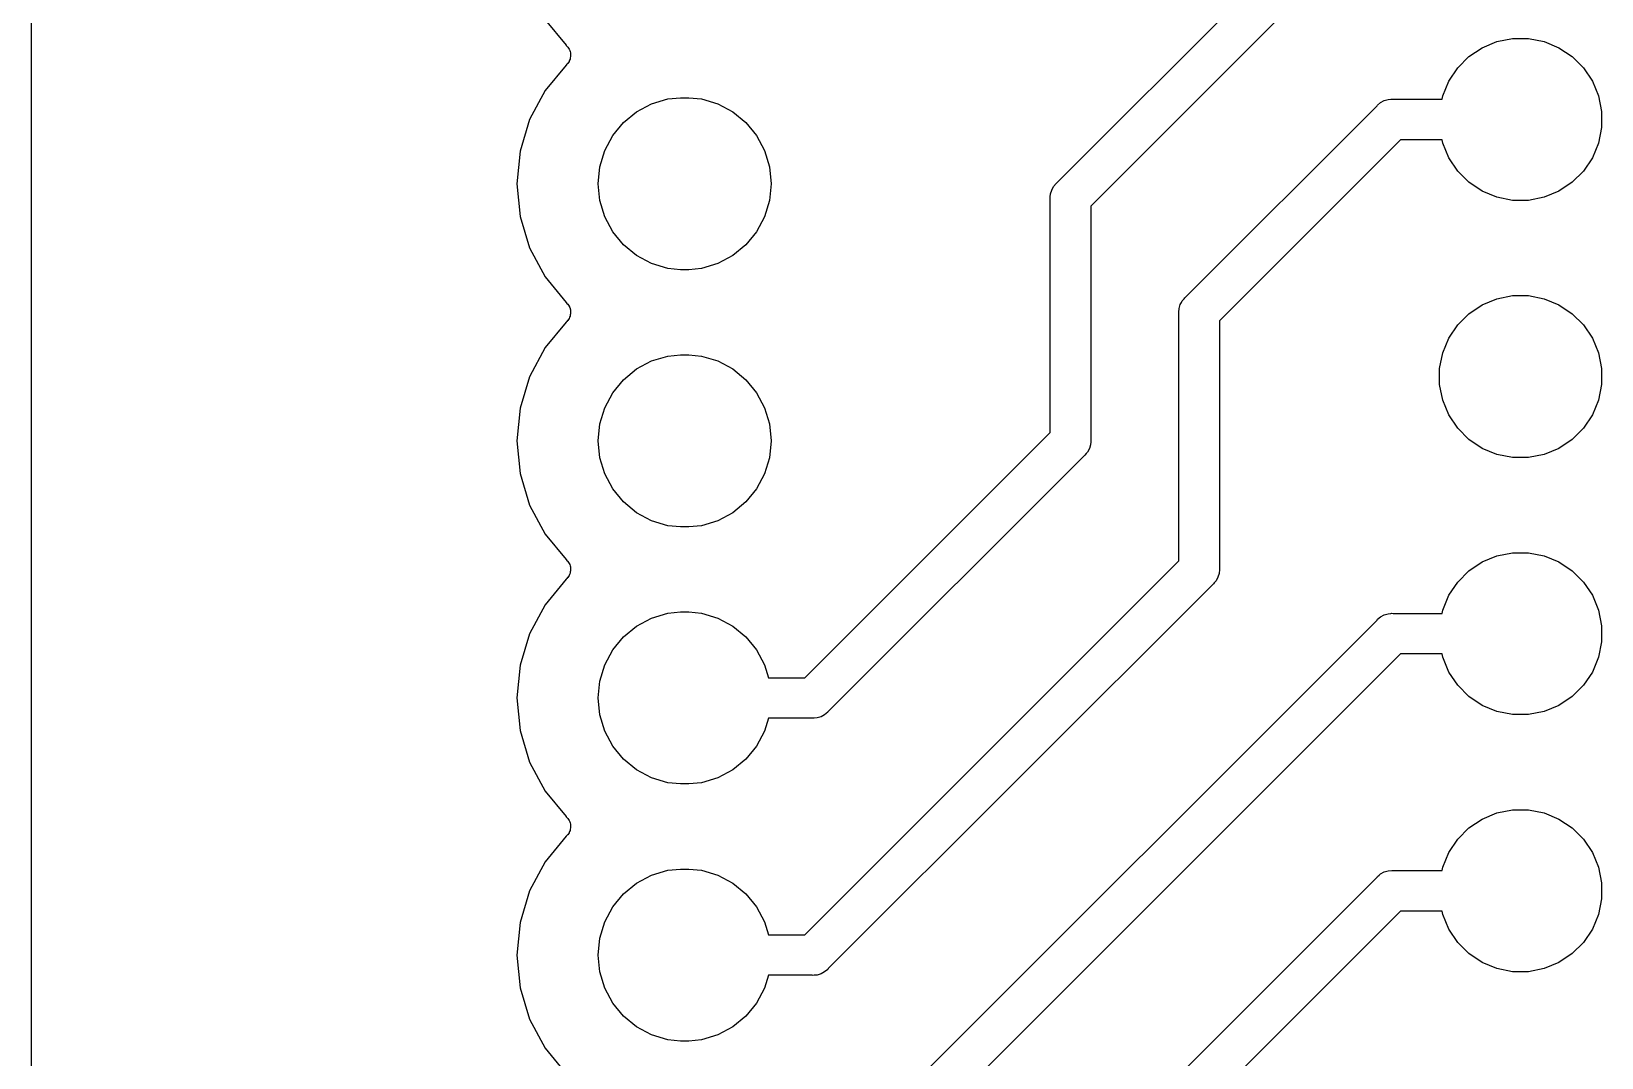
# Model space of a CAD drawing. Extents: x 122.5 to 192.5, y -149.3 to -74.2.
# Drawn here: x 122.45 to 137.96, y -114.68 to -104.54 of the extents above; entities that cross this region are included whole.
import ezdxf

# ---------------------------------------------------------------- set-up
doc = ezdxf.new("R2010")
doc.units = 0
doc.header["$MEASUREMENT"] = 0
doc.layers.add('BLACK', color=7, linetype='CONTINUOUS')

msp = doc.modelspace()

# ---------------------------------------------------------------- linework, layer by layer
at = {"layer": 'BLACK', "linetype": 'CONTINUOUS'}
for p, q in [((122.453, -149.2), (122.453, -74.32)), ((132.581, -106.035), (135.88, -102.736)), ((136.111, -103.07), (132.915, -106.266)), ((127.526, -104.426), (127.733, -104.677)), ((136.781, -104.701), (136.927, -104.641)), ((136.927, -104.641), (137.081, -104.61)), ((137.081, -104.61), (137.239, -104.61)), ((137.239, -104.61), (137.393, -104.641)), ((137.393, -104.641), (137.539, -104.701)), ((127.733, -104.677), (127.733, -104.677)), ((127.733, -104.677), (127.733, -104.677)), ((127.733, -104.677), (127.733, -104.677)), ((127.733, -104.677), (127.733, -104.678)), ((127.733, -104.678), (127.742, -104.687)), ((127.742, -104.687), (127.75, -104.695)), ((127.75, -104.695), (127.75, -104.695)), ((127.75, -104.695), (127.751, -104.696)), ((127.751, -104.696), (127.757, -104.706)), ((127.757, -104.706), (127.764, -104.716)), ((127.768, -104.824), (127.763, -104.835)), ((127.764, -104.716), (127.764, -104.716)), ((127.764, -104.716), (127.764, -104.717)), ((127.764, -104.717), (127.769, -104.728)), ((127.773, -104.813), (127.768, -104.824)), ((127.769, -104.728), (127.773, -104.739)), ((127.773, -104.739), (127.773, -104.739)), ((127.773, -104.739), (127.773, -104.74)), ((127.773, -104.74), (127.776, -104.751)), ((127.775, -104.8), (127.773, -104.812)), ((127.773, -104.812), (127.773, -104.813)), ((127.773, -104.813), (127.773, -104.813)), ((127.778, -104.789), (127.775, -104.8)), ((127.776, -104.751), (127.778, -104.763)), ((127.778, -104.763), (127.778, -104.763)), ((127.778, -104.763), (127.778, -104.764)), ((127.778, -104.764), (127.778, -104.776)), ((127.778, -104.776), (127.778, -104.788)), ((127.778, -104.788), (127.778, -104.788)), ((127.778, -104.788), (127.778, -104.789)), ((136.539, -104.9), (136.65, -104.789)), ((136.65, -104.789), (136.781, -104.701)), ((137.539, -104.701), (137.67, -104.789)), ((137.67, -104.789), (137.781, -104.9)), ((127.733, -104.872), (127.526, -105.124)), ((127.74, -104.865), (127.733, -104.872)), ((127.749, -104.856), (127.74, -104.865)), ((127.75, -104.856), (127.749, -104.856)), ((127.749, -104.856), (127.749, -104.856)), ((127.756, -104.846), (127.75, -104.856)), ((127.763, -104.836), (127.756, -104.846)), ((127.763, -104.835), (127.763, -104.835)), ((127.763, -104.835), (127.763, -104.836)), ((136.451, -105.031), (136.539, -104.9)), ((137.781, -104.9), (137.869, -105.031)), ((127.526, -105.124), (127.373, -105.411)), ((136.391, -105.177), (136.451, -105.031)), ((137.869, -105.031), (137.929, -105.177)), ((128.43, -105.335), (128.578, -105.256)), ((128.578, -105.256), (128.738, -105.207)), ((128.738, -105.207), (128.863, -105.195)), ((128.863, -105.195), (128.947, -105.195)), ((128.947, -105.195), (129.072, -105.207)), ((129.072, -105.207), (129.232, -105.256)), ((129.232, -105.256), (129.38, -105.335)), ((133.851, -107.167), (135.742, -105.276)), ((135.742, -105.276), (135.748, -105.268)), ((135.748, -105.268), (135.778, -105.243)), ((135.778, -105.243), (135.813, -105.224)), ((135.813, -105.224), (135.851, -105.213)), ((135.851, -105.213), (135.88, -105.21)), ((135.88, -105.21), (135.89, -105.209)), ((135.88, -105.21), (135.88, -105.21)), ((135.89, -105.209), (135.9, -105.21)), ((135.9, -105.21), (136.384, -105.21)), ((136.384, -105.21), (136.391, -105.177)), ((137.929, -105.177), (137.96, -105.331)), ((127.373, -105.411), (127.279, -105.722)), ((128.195, -105.57), (128.301, -105.441)), ((128.301, -105.441), (128.43, -105.335)), ((129.38, -105.335), (129.509, -105.441)), ((129.509, -105.441), (129.615, -105.57)), ((137.96, -105.331), (137.96, -105.489)), ((128.116, -105.718), (128.195, -105.57)), ((129.615, -105.57), (129.694, -105.718)), ((137.96, -105.489), (137.929, -105.643)), ((127.279, -105.722), (127.247, -106.045)), ((128.067, -105.878), (128.116, -105.718)), ((129.694, -105.718), (129.743, -105.878)), ((135.973, -105.61), (134.185, -107.398)), ((136.384, -105.61), (135.973, -105.61)), ((136.391, -105.643), (136.384, -105.61)), ((136.451, -105.789), (136.391, -105.643)), ((137.929, -105.643), (137.869, -105.789)), ((128.051, -106.045), (128.067, -105.878)), ((129.743, -105.878), (129.759, -106.045)), ((136.539, -105.92), (136.451, -105.789)), ((137.869, -105.789), (137.781, -105.92)), ((127.247, -106.045), (127.279, -106.368)), ((128.067, -106.212), (128.051, -106.045)), ((129.759, -106.045), (129.743, -106.212)), ((132.548, -106.072), (132.573, -106.042)), ((132.573, -106.042), (132.581, -106.035)), ((136.65, -106.031), (136.539, -105.92)), ((136.781, -106.119), (136.65, -106.031)), ((137.67, -106.031), (137.539, -106.119)), ((137.781, -105.92), (137.67, -106.031)), ((128.116, -106.372), (128.067, -106.212)), ((129.743, -106.212), (129.694, -106.372)), ((132.514, -106.184), (132.515, -106.174)), ((132.515, -106.193), (132.514, -106.184)), ((132.515, -106.174), (132.518, -106.144)), ((132.515, -106.174), (132.515, -106.174)), ((132.515, -108.502), (132.515, -106.193)), ((132.518, -106.144), (132.529, -106.107)), ((132.529, -106.107), (132.548, -106.072)), ((136.927, -106.179), (136.781, -106.119)), ((137.081, -106.21), (136.927, -106.179)), ((137.239, -106.21), (137.081, -106.21)), ((137.393, -106.179), (137.239, -106.21)), ((137.539, -106.119), (137.393, -106.179)), ((127.279, -106.368), (127.373, -106.679)), ((128.195, -106.52), (128.116, -106.372)), ((129.694, -106.372), (129.615, -106.52)), ((132.915, -106.266), (132.915, -108.575)), ((128.301, -106.649), (128.195, -106.52)), ((129.615, -106.52), (129.509, -106.649)), ((127.373, -106.679), (127.526, -106.966)), ((128.43, -106.755), (128.301, -106.649)), ((129.509, -106.649), (129.38, -106.755)), ((128.578, -106.834), (128.43, -106.755)), ((128.738, -106.883), (128.578, -106.834)), ((129.232, -106.834), (129.072, -106.883)), ((129.38, -106.755), (129.232, -106.834)), ((127.526, -106.966), (127.733, -107.217)), ((128.863, -106.895), (128.738, -106.883)), ((128.947, -106.895), (128.863, -106.895)), ((129.072, -106.883), (128.947, -106.895)), ((136.927, -107.181), (137.081, -107.15)), ((137.081, -107.15), (137.239, -107.15)), ((137.239, -107.15), (137.393, -107.181)), ((127.733, -107.217), (127.733, -107.217)), ((127.733, -107.217), (127.733, -107.217)), ((127.733, -107.217), (127.733, -107.217)), ((127.733, -107.217), (127.733, -107.218)), ((127.733, -107.218), (127.742, -107.227)), ((127.742, -107.227), (127.75, -107.235)), ((127.75, -107.235), (127.75, -107.235)), ((127.75, -107.235), (127.751, -107.236)), ((127.751, -107.236), (127.757, -107.246)), ((127.757, -107.246), (127.764, -107.256)), ((127.764, -107.256), (127.764, -107.256)), ((127.764, -107.256), (127.764, -107.257)), ((127.764, -107.257), (127.769, -107.268)), ((127.769, -107.268), (127.773, -107.279)), ((127.773, -107.279), (127.773, -107.279)), ((127.773, -107.279), (127.773, -107.28)), ((127.773, -107.28), (127.776, -107.291)), ((127.776, -107.291), (127.778, -107.303)), ((127.778, -107.303), (127.778, -107.303)), ((127.778, -107.303), (127.778, -107.304)), ((127.778, -107.304), (127.778, -107.316)), ((133.784, -107.315), (133.788, -107.276)), ((133.788, -107.276), (133.799, -107.238)), ((133.799, -107.238), (133.811, -107.217)), ((133.811, -107.217), (133.818, -107.203)), ((133.818, -107.203), (133.83, -107.189)), ((133.83, -107.189), (133.837, -107.181)), ((133.837, -107.181), (133.843, -107.173)), ((133.837, -107.181), (133.837, -107.181)), ((133.843, -107.173), (133.851, -107.167)), ((136.65, -107.329), (136.781, -107.241)), ((136.781, -107.241), (136.927, -107.181)), ((137.393, -107.181), (137.539, -107.241)), ((137.539, -107.241), (137.67, -107.329)), ((127.733, -107.412), (127.526, -107.664)), ((127.74, -107.405), (127.733, -107.412)), ((127.749, -107.396), (127.74, -107.405)), ((127.75, -107.396), (127.749, -107.396)), ((127.749, -107.396), (127.749, -107.396)), ((127.756, -107.386), (127.75, -107.396)), ((127.763, -107.376), (127.756, -107.386)), ((127.768, -107.364), (127.763, -107.375)), ((127.763, -107.375), (127.763, -107.375)), ((127.763, -107.375), (127.763, -107.376)), ((127.773, -107.353), (127.768, -107.364)), ((127.775, -107.34), (127.773, -107.352)), ((127.773, -107.352), (127.773, -107.353)), ((127.773, -107.353), (127.773, -107.353)), ((127.778, -107.329), (127.775, -107.34)), ((127.778, -107.316), (127.778, -107.328)), ((127.778, -107.328), (127.778, -107.328)), ((127.778, -107.328), (127.778, -107.329)), ((133.785, -107.325), (133.784, -107.315)), ((133.785, -109.772), (133.785, -107.325)), ((134.185, -107.398), (134.185, -109.845)), ((136.451, -107.571), (136.539, -107.44)), ((136.539, -107.44), (136.65, -107.329)), ((137.67, -107.329), (137.781, -107.44)), ((137.781, -107.44), (137.869, -107.571)), ((136.391, -107.717), (136.451, -107.571)), ((137.869, -107.571), (137.929, -107.717)), ((127.526, -107.664), (127.373, -107.951)), ((128.578, -107.796), (128.738, -107.747)), ((128.738, -107.747), (128.863, -107.735)), ((128.863, -107.735), (128.947, -107.735)), ((128.947, -107.735), (129.072, -107.747)), ((129.072, -107.747), (129.232, -107.796)), ((136.36, -107.871), (136.391, -107.717)), ((137.929, -107.717), (137.96, -107.871)), ((128.301, -107.981), (128.43, -107.875)), ((128.43, -107.875), (128.578, -107.796)), ((129.232, -107.796), (129.38, -107.875)), ((129.38, -107.875), (129.509, -107.981)), ((136.36, -108.029), (136.36, -107.871)), ((137.96, -107.871), (137.96, -108.029)), ((127.373, -107.951), (127.279, -108.262)), ((128.195, -108.11), (128.301, -107.981)), ((129.509, -107.981), (129.615, -108.11)), ((136.391, -108.183), (136.36, -108.029)), ((137.96, -108.029), (137.929, -108.183)), ((128.116, -108.258), (128.195, -108.11)), ((129.615, -108.11), (129.694, -108.258)), ((136.451, -108.329), (136.391, -108.183)), ((137.929, -108.183), (137.869, -108.329)), ((127.279, -108.262), (127.247, -108.585)), ((128.067, -108.418), (128.116, -108.258)), ((129.694, -108.258), (129.743, -108.418)), ((136.539, -108.46), (136.451, -108.329)), ((137.869, -108.329), (137.781, -108.46)), ((128.051, -108.585), (128.067, -108.418)), ((129.743, -108.418), (129.759, -108.585)), ((130.092, -110.925), (132.515, -108.502)), ((136.65, -108.571), (136.539, -108.46)), ((137.781, -108.46), (137.67, -108.571)), ((127.247, -108.585), (127.279, -108.908)), ((128.067, -108.752), (128.051, -108.585)), ((129.759, -108.585), (129.743, -108.752)), ((132.882, -108.697), (132.871, -108.71)), ((132.901, -108.662), (132.882, -108.697)), ((132.912, -108.624), (132.901, -108.662)), ((132.915, -108.595), (132.912, -108.624)), ((132.915, -108.575), (132.916, -108.585)), ((132.916, -108.585), (132.915, -108.595)), ((132.915, -108.595), (132.915, -108.595)), ((136.781, -108.659), (136.65, -108.571)), ((136.927, -108.719), (136.781, -108.659)), ((137.539, -108.659), (137.393, -108.719)), ((137.67, -108.571), (137.539, -108.659)), ((128.116, -108.912), (128.067, -108.752)), ((129.743, -108.752), (129.694, -108.912)), ((132.849, -108.733), (130.323, -111.259)), ((132.857, -108.727), (132.849, -108.733)), ((132.87, -108.711), (132.857, -108.727)), ((132.871, -108.71), (132.87, -108.711)), ((137.081, -108.75), (136.927, -108.719)), ((137.239, -108.75), (137.081, -108.75)), ((137.393, -108.719), (137.239, -108.75)), ((127.279, -108.908), (127.373, -109.219)), ((128.195, -109.06), (128.116, -108.912)), ((129.694, -108.912), (129.615, -109.06)), ((128.301, -109.189), (128.195, -109.06)), ((129.615, -109.06), (129.509, -109.189)), ((127.373, -109.219), (127.526, -109.506)), ((128.43, -109.295), (128.301, -109.189)), ((128.578, -109.374), (128.43, -109.295)), ((129.38, -109.295), (129.232, -109.374)), ((129.509, -109.189), (129.38, -109.295)), ((128.738, -109.423), (128.578, -109.374)), ((128.863, -109.435), (128.738, -109.423)), ((128.947, -109.435), (128.863, -109.435)), ((129.072, -109.423), (128.947, -109.435)), ((129.232, -109.374), (129.072, -109.423)), ((127.526, -109.506), (127.733, -109.757)), ((127.733, -109.757), (127.733, -109.757)), ((127.733, -109.757), (127.733, -109.757)), ((127.733, -109.757), (127.733, -109.757)), ((127.733, -109.757), (127.733, -109.758)), ((127.733, -109.758), (127.742, -109.767)), ((127.742, -109.767), (127.75, -109.775)), ((127.75, -109.775), (127.75, -109.775)), ((127.75, -109.775), (127.751, -109.776)), ((127.751, -109.776), (127.757, -109.786)), ((127.757, -109.786), (127.764, -109.796)), ((130.092, -113.465), (133.785, -109.772)), ((136.65, -109.869), (136.781, -109.781)), ((136.781, -109.781), (136.927, -109.721)), ((136.927, -109.721), (137.081, -109.69)), ((137.081, -109.69), (137.239, -109.69)), ((137.239, -109.69), (137.393, -109.721)), ((137.393, -109.721), (137.539, -109.781)), ((137.539, -109.781), (137.67, -109.869)), ((127.749, -109.936), (127.74, -109.945)), ((127.75, -109.936), (127.749, -109.936)), ((127.749, -109.936), (127.749, -109.936)), ((127.756, -109.926), (127.75, -109.936)), ((127.763, -109.916), (127.756, -109.926)), ((127.768, -109.904), (127.763, -109.915)), ((127.763, -109.915), (127.763, -109.915)), ((127.763, -109.915), (127.763, -109.916)), ((127.764, -109.796), (127.764, -109.796)), ((127.764, -109.796), (127.764, -109.797)), ((127.764, -109.797), (127.769, -109.808)), ((127.773, -109.893), (127.768, -109.904)), ((127.769, -109.808), (127.773, -109.819)), ((127.773, -109.819), (127.773, -109.819)), ((127.773, -109.819), (127.773, -109.82)), ((127.773, -109.82), (127.776, -109.831)), ((127.775, -109.88), (127.773, -109.892)), ((127.773, -109.892), (127.773, -109.893)), ((127.773, -109.893), (127.773, -109.893)), ((127.778, -109.869), (127.775, -109.88)), ((127.776, -109.831), (127.778, -109.843)), ((127.778, -109.843), (127.778, -109.843)), ((127.778, -109.843), (127.778, -109.844)), ((127.778, -109.844), (127.778, -109.856)), ((127.778, -109.856), (127.778, -109.868)), ((127.778, -109.868), (127.778, -109.868)), ((127.778, -109.868), (127.778, -109.869)), ((134.171, -109.932), (134.152, -109.967)), ((134.182, -109.894), (134.171, -109.932)), ((134.186, -109.855), (134.182, -109.894)), ((134.185, -109.845), (134.186, -109.855)), ((136.539, -109.98), (136.65, -109.869)), ((137.67, -109.869), (137.781, -109.98)), ((127.733, -109.952), (127.526, -110.204)), ((127.74, -109.945), (127.733, -109.952)), ((134.119, -110.003), (130.323, -113.799)), ((134.127, -109.997), (134.119, -110.003)), ((134.135, -109.988), (134.127, -109.997)), ((134.152, -109.967), (134.135, -109.988)), ((136.451, -110.111), (136.539, -109.98)), ((137.781, -109.98), (137.869, -110.111)), ((127.526, -110.204), (127.373, -110.491)), ((136.391, -110.257), (136.451, -110.111)), ((137.869, -110.111), (137.929, -110.257)), ((128.43, -110.415), (128.578, -110.336)), ((128.578, -110.336), (128.738, -110.287)), ((128.738, -110.287), (128.863, -110.275)), ((128.863, -110.275), (128.947, -110.275)), ((128.947, -110.275), (129.072, -110.287)), ((129.072, -110.287), (129.232, -110.336)), ((129.232, -110.336), (129.38, -110.415)), ((130.092, -116.005), (135.742, -110.356)), ((135.742, -110.356), (135.748, -110.348)), ((135.748, -110.348), (135.778, -110.323)), ((135.778, -110.323), (135.813, -110.304)), ((135.813, -110.304), (135.851, -110.293)), ((135.851, -110.293), (135.88, -110.29)), ((135.88, -110.29), (135.89, -110.289)), ((135.89, -110.289), (135.9, -110.29)), ((135.9, -110.29), (136.384, -110.29)), ((136.384, -110.29), (136.391, -110.257)), ((137.929, -110.257), (137.96, -110.411)), ((127.373, -110.491), (127.279, -110.802)), ((128.195, -110.65), (128.301, -110.521)), ((128.301, -110.521), (128.43, -110.415)), ((129.38, -110.415), (129.509, -110.521)), ((129.509, -110.521), (129.615, -110.65)), ((137.96, -110.411), (137.96, -110.569)), ((128.116, -110.798), (128.195, -110.65)), ((129.615, -110.65), (129.694, -110.798)), ((135.973, -110.69), (130.323, -116.339)), ((136.384, -110.69), (135.973, -110.69)), ((136.391, -110.723), (136.384, -110.69)), ((137.96, -110.569), (137.929, -110.723)), ((127.279, -110.802), (127.247, -111.125)), ((128.067, -110.958), (128.116, -110.798)), ((129.694, -110.798), (129.733, -110.925)), ((136.451, -110.869), (136.391, -110.723)), ((136.539, -111), (136.451, -110.869)), ((137.869, -110.869), (137.781, -111)), ((137.929, -110.723), (137.869, -110.869)), ((128.051, -111.125), (128.067, -110.958)), ((129.733, -110.925), (130.092, -110.925)), ((136.65, -111.111), (136.539, -111)), ((137.781, -111), (137.67, -111.111)), ((127.247, -111.125), (127.279, -111.448)), ((128.067, -111.292), (128.051, -111.125)), ((136.781, -111.199), (136.65, -111.111)), ((137.67, -111.111), (137.539, -111.199)), ((128.116, -111.452), (128.067, -111.292)), ((129.733, -111.325), (129.694, -111.452)), ((130.165, -111.325), (129.733, -111.325)), ((130.175, -111.326), (130.165, -111.325)), ((130.185, -111.325), (130.175, -111.326)), ((130.214, -111.322), (130.185, -111.325)), ((130.185, -111.325), (130.185, -111.325)), ((130.252, -111.311), (130.214, -111.322)), ((130.287, -111.292), (130.252, -111.311)), ((130.317, -111.267), (130.287, -111.292)), ((130.323, -111.259), (130.317, -111.267)), ((136.927, -111.259), (136.781, -111.199)), ((137.081, -111.29), (136.927, -111.259)), ((137.239, -111.29), (137.081, -111.29)), ((137.393, -111.259), (137.239, -111.29)), ((137.539, -111.199), (137.393, -111.259)), ((127.279, -111.448), (127.373, -111.759)), ((128.195, -111.6), (128.116, -111.452)), ((129.694, -111.452), (129.615, -111.6)), ((128.301, -111.729), (128.195, -111.6)), ((129.615, -111.6), (129.509, -111.729)), ((127.373, -111.759), (127.526, -112.046)), ((128.43, -111.835), (128.301, -111.729)), ((129.509, -111.729), (129.38, -111.835)), ((128.578, -111.914), (128.43, -111.835)), ((128.738, -111.963), (128.578, -111.914)), ((129.232, -111.914), (129.072, -111.963)), ((129.38, -111.835), (129.232, -111.914)), ((127.526, -112.046), (127.733, -112.297)), ((128.863, -111.975), (128.738, -111.963)), ((128.947, -111.975), (128.863, -111.975)), ((129.072, -111.963), (128.947, -111.975)), ((136.781, -112.321), (136.927, -112.261)), ((136.927, -112.261), (137.081, -112.23)), ((137.081, -112.23), (137.239, -112.23)), ((137.239, -112.23), (137.393, -112.261)), ((137.393, -112.261), (137.539, -112.321)), ((127.733, -112.297), (127.733, -112.297)), ((127.733, -112.297), (127.733, -112.297)), ((127.733, -112.297), (127.733, -112.297)), ((127.733, -112.297), (127.733, -112.298)), ((127.733, -112.298), (127.742, -112.307)), ((127.742, -112.307), (127.75, -112.315)), ((127.75, -112.315), (127.75, -112.315)), ((127.75, -112.315), (127.751, -112.316)), ((127.751, -112.316), (127.757, -112.326)), ((127.757, -112.326), (127.764, -112.336)), ((127.764, -112.336), (127.764, -112.336)), ((127.764, -112.336), (127.764, -112.337)), ((127.764, -112.337), (127.769, -112.348)), ((127.769, -112.348), (127.773, -112.359)), ((127.773, -112.359), (127.773, -112.359)), ((127.773, -112.359), (127.773, -112.36)), ((127.773, -112.36), (127.776, -112.371)), ((127.775, -112.42), (127.773, -112.432)), ((127.778, -112.409), (127.775, -112.42)), ((127.776, -112.371), (127.778, -112.383)), ((127.778, -112.383), (127.778, -112.383)), ((127.778, -112.383), (127.778, -112.384)), ((127.778, -112.384), (127.778, -112.396)), ((127.778, -112.396), (127.778, -112.408)), ((127.778, -112.408), (127.778, -112.408)), ((127.778, -112.408), (127.778, -112.409)), ((136.539, -112.52), (136.65, -112.409)), ((136.65, -112.409), (136.781, -112.321)), ((137.539, -112.321), (137.67, -112.409)), ((137.67, -112.409), (137.781, -112.52)), ((127.733, -112.492), (127.526, -112.744)), ((127.74, -112.485), (127.733, -112.492)), ((127.749, -112.476), (127.74, -112.485)), ((127.75, -112.476), (127.749, -112.476)), ((127.749, -112.476), (127.749, -112.476)), ((127.756, -112.466), (127.75, -112.476)), ((127.763, -112.456), (127.756, -112.466)), ((127.768, -112.444), (127.763, -112.455)), ((127.763, -112.455), (127.763, -112.455)), ((127.763, -112.455), (127.763, -112.456)), ((127.773, -112.433), (127.768, -112.444)), ((127.773, -112.432), (127.773, -112.433)), ((127.773, -112.433), (127.773, -112.433)), ((136.451, -112.651), (136.539, -112.52)), ((137.781, -112.52), (137.869, -112.651)), ((136.391, -112.797), (136.451, -112.651)), ((137.869, -112.651), (137.929, -112.797)), ((127.526, -112.744), (127.373, -113.031)), ((128.43, -112.955), (128.578, -112.876)), ((128.578, -112.876), (128.738, -112.827)), ((128.738, -112.827), (128.863, -112.815)), ((128.863, -112.815), (128.947, -112.815)), ((128.947, -112.815), (129.072, -112.827)), ((129.072, -112.827), (129.232, -112.876)), ((129.232, -112.876), (129.38, -112.955)), ((135.742, -112.896), (135.748, -112.888)), ((135.748, -112.888), (135.763, -112.875)), ((135.763, -112.875), (135.778, -112.863)), ((135.778, -112.863), (135.813, -112.844)), ((135.813, -112.844), (135.851, -112.833)), ((135.851, -112.833), (135.89, -112.829)), ((135.89, -112.829), (135.9, -112.83)), ((135.9, -112.83), (136.384, -112.83)), ((136.384, -112.83), (136.391, -112.797)), ((137.929, -112.797), (137.96, -112.951)), ((127.373, -113.031), (127.279, -113.342)), ((128.301, -113.061), (128.43, -112.955)), ((129.38, -112.955), (129.509, -113.061)), ((130.092, -118.545), (135.742, -112.896)), ((137.96, -112.951), (137.96, -113.109)), ((128.116, -113.338), (128.195, -113.19)), ((128.195, -113.19), (128.301, -113.061)), ((129.509, -113.061), (129.615, -113.19)), ((129.615, -113.19), (129.694, -113.338)), ((137.96, -113.109), (137.929, -113.263)), ((127.279, -113.342), (127.247, -113.665)), ((128.067, -113.498), (128.116, -113.338)), ((129.694, -113.338), (129.733, -113.465)), ((135.973, -113.23), (130.323, -118.879)), ((136.384, -113.23), (135.973, -113.23)), ((136.391, -113.263), (136.384, -113.23)), ((136.451, -113.409), (136.391, -113.263)), ((137.929, -113.263), (137.869, -113.409)), ((128.051, -113.665), (128.067, -113.498)), ((129.733, -113.465), (130.092, -113.465)), ((136.539, -113.54), (136.451, -113.409)), ((137.869, -113.409), (137.781, -113.54)), ((127.247, -113.665), (127.279, -113.988)), ((128.067, -113.832), (128.051, -113.665)), ((136.65, -113.651), (136.539, -113.54)), ((136.781, -113.739), (136.65, -113.651)), ((137.67, -113.651), (137.539, -113.739)), ((137.781, -113.54), (137.67, -113.651)), ((130.317, -113.807), (130.287, -113.832)), ((130.323, -113.799), (130.317, -113.807)), ((136.927, -113.799), (136.781, -113.739)), ((137.081, -113.83), (136.927, -113.799)), ((137.393, -113.799), (137.239, -113.83)), ((137.539, -113.739), (137.393, -113.799)), ((128.116, -113.992), (128.067, -113.832)), ((129.733, -113.865), (129.694, -113.992)), ((130.165, -113.865), (129.733, -113.865)), ((130.175, -113.866), (130.165, -113.865)), ((130.185, -113.865), (130.175, -113.866)), ((130.214, -113.862), (130.185, -113.865)), ((130.185, -113.865), (130.185, -113.865)), ((130.252, -113.851), (130.214, -113.862)), ((130.287, -113.832), (130.252, -113.851)), ((137.239, -113.83), (137.081, -113.83)), ((127.279, -113.988), (127.373, -114.299)), ((128.195, -114.14), (128.116, -113.992)), ((129.694, -113.992), (129.615, -114.14)), ((128.301, -114.269), (128.195, -114.14)), ((128.43, -114.375), (128.301, -114.269)), ((129.509, -114.269), (129.38, -114.375)), ((129.615, -114.14), (129.509, -114.269)), ((127.373, -114.299), (127.526, -114.586)), ((128.578, -114.454), (128.43, -114.375)), ((129.38, -114.375), (129.232, -114.454)), ((127.526, -114.586), (127.733, -114.837)), ((128.738, -114.503), (128.578, -114.454)), ((128.863, -114.515), (128.738, -114.503)), ((128.947, -114.515), (128.863, -114.515)), ((129.072, -114.503), (128.947, -114.515)), ((129.232, -114.454), (129.072, -114.503))]:
    msp.add_line(p, q, dxfattribs=at)

doc.saveas('drawing.dxf')
